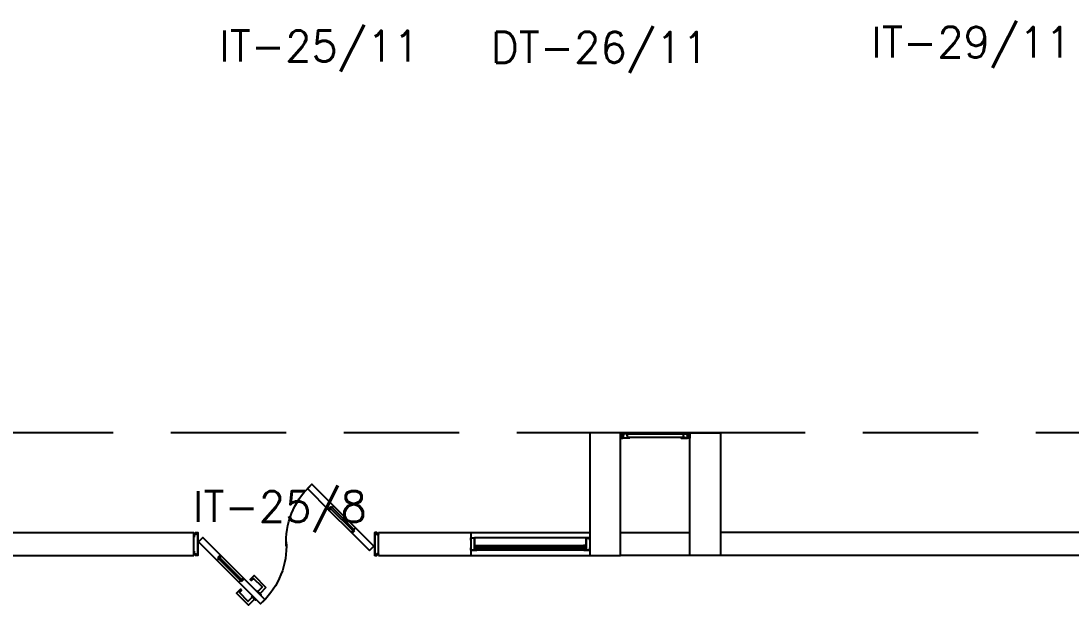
# Model space of a CAD drawing. Header units: millimetres. Extents: x 2128 to 2646, y 1972 to 2207.
# Drawn here: x 2282.91 to 2289.74, y 2135.52 to 2139.32 of the extents above; entities that cross this region are included whole.
import ezdxf

# ---------------------------------------------------------------- set-up
doc = ezdxf.new("R2010")
doc.units = ezdxf.units.MM
doc.linetypes.add('DASHED2', pattern=[0.375, 0.25, -0.125])
doc.linetypes.add('HIDDEN', pattern=[0.375, 0.25, -0.125])
for name, color, linetype in [('AR-ALV', 2, 'Continuous'), ('AR-ESQ', 1, 'Continuous'), ('AR-ESTC', 3, 'Continuous'), ('AR-PEITORIL', 1, 'Continuous'), ('AR-PORTA', 1, 'Continuous'), ('AR-PROJ', 1, 'HIDDEN'), ('DT-ESQ-BAGUETE-C', 1, 'Continuous'), ('DT-ESQ-BAGUETE-V', 1, 'Continuous'), ('DT-ESQ-CHAPA DOBRADA-V', 1, 'Continuous'), ('DT-ESQ-MARCO-V', 1, 'Continuous'), ('DT-ESQ-PERFIL CADEIRA-C', 2, 'Continuous'), ('DT-ESQ-PERFIL CADEIRA-V', 2, 'Continuous'), ('DT-ESQ-PERFIL U-C', 2, 'Continuous'), ('DT-ESQ-VENEZIANA-C', 1, 'Continuous'), ('DT-ESQ-VENEZIANA-V', 1, 'Continuous'), ('DT-ESQ-VIDRO-C', 2, 'Continuous'), ('DT-TXTMOD', 1, 'Continuous'), ('ENDEREÇO', 2, 'Continuous'), ('maçaneta', 1, 'Continuous'), ('mov', 1, 'Continuous'), ('PM-PERFIL U-C', 2, 'Continuous'), ('PM-VIDRO', 2, 'Continuous'), ('pm1', 2, 'Continuous'), ('pm2', 2, 'Continuous')]:
    doc.layers.add(name, color=color, linetype=linetype)
doc.styles.add('S10', font='simplex.shx', dxfattribs={"height": 0.1})
doc.styles.add('UNB1-100', font='simplex.shx', dxfattribs={"height": 0.2})

# ---------------------------------------------------------------- blocks, each defined once
blk = doc.blocks.new('EF01-P')
at = {"layer": 'DT-ESQ-BAGUETE-C', "ltscale": 0.1}
for points in [[(0.0015, 0.035), (0.015, 0.035), (0.015, 0.0335), (0.0015, 0.0335), (0.0015, 0.005), (0.015, 0.005), (0.015, 0.0035), (0.0015, 0.0035, -0.414214), (0, 0.005), (0, 0.0335, -0.414214)], [(0.4485, 0.035), (0.435, 0.035), (0.435, 0.0335), (0.4485, 0.0335), (0.4485, 0.005), (0.435, 0.005), (0.435, 0.0035), (0.4485, 0.0035, 0.414214), (0.45, 0.005), (0.45, 0.0335, 0.414214)]]:
    blk.add_lwpolyline(points, format="xyb", close=True, dxfattribs=at)
at = {"layer": 'DT-ESQ-PERFIL CADEIRA-C', "ltscale": 0.1}
for points in [[(0.01, 0.0015), (0.01, 0.003), (0.0015, 0.003, 1), (0.0015, 0), (0.015, 0, 0.414214), (0.0165, 0.0015), (0.0165, 0.0335), (0.043, 0.0335)], [(0.043, 0.0065), (0.018, 0.0065), (0.018, 0.0165), (0.0165, 0.0165), (0.0165, 0.0065, 0.414214), (0.018, 0.005), (0.043, 0.005), (0.0565, 0.005, 1), (0.0565, 0.008), (0.043, 0.008), (0.043, 0.02), (0.043, 0.032), (0.0565, 0.032, 1), (0.0565, 0.035), (0.043, 0.035), (0.0165, 0.035, 0.414214), (0.015, 0.0335), (0.015, 0.0015), (0.0015, 0.0015)], [(0.0415, 0.02), (0.0415, 0.032, -0.414214), (0.043, 0.0335), (0.0565, 0.0335)], [(0.0415, 0.02), (0.0415, 0.008, 0.414214), (0.043, 0.0065), (0.0565, 0.0065)], [(0.407, 0.0065), (0.432, 0.0065), (0.432, 0.0165), (0.4335, 0.0165), (0.4335, 0.0065, -0.414214), (0.432, 0.005), (0.407, 0.005), (0.3935, 0.005, -1), (0.3935, 0.008), (0.407, 0.008), (0.407, 0.02), (0.407, 0.032), (0.3935, 0.032, -1), (0.3935, 0.035), (0.407, 0.035), (0.4335, 0.035, -0.414214), (0.435, 0.0335), (0.435, 0.0015), (0.4485, 0.0015)], [(0.4085, 0.02), (0.4085, 0.032, 0.414214), (0.407, 0.0335), (0.3935, 0.0335)], [(0.4085, 0.02), (0.4085, 0.008, -0.414214), (0.407, 0.0065), (0.3935, 0.0065)], [(0.44, 0.0015), (0.44, 0.003), (0.4485, 0.003, -1), (0.4485, 0), (0.435, 0, -0.414214), (0.4335, 0.0015), (0.4335, 0.0335), (0.407, 0.0335)]]:
    blk.add_lwpolyline(points, format="xyb", dxfattribs=at)
at = {"layer": 'DT-ESQ-PERFIL CADEIRA-V', "ltscale": 0.1}
blk.add_line((0.015, 0), (0.435, 0), dxfattribs=at)
at = {"layer": 'DT-ESQ-VENEZIANA-C', "ltscale": 0.1}
for p, q in [((0.043, 0.0105), (0.407, 0.0105)), ((0.043, 0.009), (0.407, 0.009))]:
    blk.add_line(p, q, dxfattribs=at)
at = {"layer": 'DT-ESQ-VENEZIANA-V', "ltscale": 0.1}
blk.add_line((0.043, 0.031), (0.407, 0.031), dxfattribs=at)
blk = doc.blocks.new('EF04A-P')
at = {"layer": 'DT-ESQ-BAGUETE-C', "ltscale": 0.1}
for points in [[(0.039, -0.05), (0.0255, -0.05), (0.0255, -0.0485), (0.039, -0.0485), (0.039, -0.0365), (0.0255, -0.0365), (0.0255, -0.035), (0.039, -0.035, -0.414214), (0.0405, -0.0365), (0.0405, -0.0485, -0.414214)], [(0.736, -0.05), (0.7495, -0.05), (0.7495, -0.0485), (0.736, -0.0485), (0.736, -0.0365), (0.7495, -0.0365), (0.7495, -0.035), (0.736, -0.035, 0.414214), (0.7345, -0.0365), (0.7345, -0.0485, 0.414214)]]:
    blk.add_lwpolyline(points, format="xyb", close=True, dxfattribs=at)
at = {"layer": 'DT-ESQ-BAGUETE-V', "ltscale": 0.1}
blk.add_line((0.736, -0.05), (0.039, -0.05), dxfattribs=at)
at = {"layer": 'DT-ESQ-CHAPA DOBRADA-V', "ltscale": 0.1}
blk.add_line((0.735, -0.067), (0.04, -0.067), dxfattribs=at)
at = {"layer": 'DT-ESQ-MARCO-V', "ltscale": 0.1}
for p, q in [((0.0235, -0.035), (0.7515, -0.035)), ((0.0235, -0.115), (0.7515, -0.115))]:
    blk.add_line(p, q, dxfattribs=at)
at = {"layer": 'DT-ESQ-PERFIL U-C', "ltscale": 0.1}
for points in [[(0.025, -0.0655), (0.025, -0.0655, 0.414214), (0.0235, -0.067), (0.0235, -0.1135), (0.0015, -0.1135), (0.0015, -0.1), (0, -0.1), (0, -0.1135, 0.414214), (0.0015, -0.115), (0.0235, -0.115, 0.414214), (0.025, -0.1135), (0.025, -0.067), (0.04, -0.067, 1), (0.04, -0.064), (0.025, -0.064), (0.025, -0.0365, 0.414214), (0.0235, -0.035), (0.0015, -0.035, 0.414214), (0, -0.0365), (0, -0.05), (0.0015, -0.05), (0.0015, -0.0365), (0.0235, -0.0365), (0.0235, -0.064, 0.414214), (0.025, -0.0655), (0.04, -0.0655)], [(0.75, -0.0655), (0.75, -0.0655, -0.414214), (0.7515, -0.067), (0.7515, -0.1135), (0.7735, -0.1135), (0.7735, -0.1), (0.775, -0.1), (0.775, -0.1135, -0.414214), (0.7735, -0.115), (0.7515, -0.115, -0.414214), (0.75, -0.1135), (0.75, -0.067), (0.735, -0.067, -1), (0.735, -0.064), (0.75, -0.064), (0.75, -0.0365, -0.414214), (0.7515, -0.035), (0.7735, -0.035, -0.414214), (0.775, -0.0365), (0.775, -0.05), (0.7735, -0.05), (0.7735, -0.0365), (0.7515, -0.0365), (0.7515, -0.064, -0.414214), (0.75, -0.0655), (0.735, -0.0655)]]:
    blk.add_lwpolyline(points, format="xyb", dxfattribs=at)
at = {"layer": 'DT-ESQ-VIDRO-C', "ltscale": 0.1}
blk.add_lwpolyline([(0.027, -0.062), (0.027, -0.052), (0.748, -0.052), (0.748, -0.062)], close=True, dxfattribs=at)
at = {"layer": 'DT-TXTMOD', "ltscale": 0.1, "style": 'S10', "flags": 3}
blk.add_attdef('EF04A', (0.05, 0), '', height=0.1, dxfattribs=at)
blk = doc.blocks.new('PM7B')
at = {"layer": 'maçaneta'}
for points in [[(0.7317, -0.2081), (0.7706, -0.247), (0.7848, -0.2329), (0.7576, -0.2056, -0.414214), (0.7576, -0.2035), (0.8131, -0.148), (0.8272, -0.1622), (0.8343, -0.1551), (0.8095, -0.1303)], [(0.806, -0.2824), (0.8449, -0.3213), (0.9227, -0.2435), (0.8979, -0.2187), (0.8908, -0.2258), (0.905, -0.2399), (0.8495, -0.2954, -0.414214), (0.8474, -0.2954), (0.8201, -0.2682)], [(0.8449, -0.3213), (0.806, -0.2824), (0.8201, -0.2682), (0.8474, -0.2954, 0.414214), (0.8495, -0.2954), (0.905, -0.2399), (0.8908, -0.2258), (0.8979, -0.2187), (0.9227, -0.2435)]]:
    blk.add_lwpolyline(points, format="xyb", close=True, dxfattribs=at)
for points in [[(0.7918, -0.2258), (0.7636, -0.2541), (0.7671, -0.2576), (0.7954, -0.2293)], [(0.7918, -0.2258), (0.7636, -0.2541), (0.7671, -0.2576), (0.7954, -0.2293)], [(0.8272, -0.2612), (0.7989, -0.2894), (0.7954, -0.2859), (0.8237, -0.2576)], [(0.8272, -0.2612), (0.7989, -0.2894), (0.7954, -0.2859), (0.8237, -0.2576)]]:
    blk.add_lwpolyline(points, close=True, dxfattribs=at)
at = {"layer": 'mov'}
for centre, start, end in [((0.0994, 0.0888), 356.80287, 46.39924), ((1.1006, 0.0612), 176.80287, 226.39924)]:
    blk.add_arc(centre, 0.5014, start, end, dxfattribs=at)
at = {"layer": 'PM-PERFIL U-C'}
for p, q in [((0, 0.12), (0, 0.1385)), ((0.0015, 0.14), (0.01, 0.14)), ((0.0105, 0.138), (0.002, 0.138)), ((0.002, 0.138), (0.002, 0.12)), ((0.01, 0.14), (0.01, 0.1485)), ((0.0115, 0.15), (0.0235, 0.15)), ((0.023, 0.148), (0.012, 0.148)), ((0.012, 0.148), (0.012, 0.1395)), ((0.023, 0.148), (0.023, 0.002)), ((0.025, 0.1485), (0.025, 0.0015)), ((1.175, 0.1485), (1.175, 0.0015)), ((1.1885, 0.15), (1.1765, 0.15)), ((1.177, 0.148), (1.188, 0.148)), ((1.177, 0.148), (1.177, 0.002)), ((1.188, 0.148), (1.188, 0.1395)), ((1.1895, 0.138), (1.198, 0.138)), ((1.19, 0.14), (1.19, 0.1485)), ((1.1985, 0.14), (1.19, 0.14)), ((1.198, 0.138), (1.198, 0.12)), ((1.2, 0.12), (1.2, 0.1385)), ((0.002, 0.12), (0, 0.12)), ((1.198, 0.12), (1.2, 0.12)), ((0, 0.0115), (0, 0.03)), ((0, 0.03), (0.002, 0.03)), ((0.01, 0.01), (0.0015, 0.01)), ((0.002, 0.03), (0.002, 0.012)), ((0.002, 0.012), (0.0105, 0.012)), ((0.01, 0.0015), (0.01, 0.01)), ((0.0235, 0), (0.0115, 0)), ((0.012, 0.0105), (0.012, 0.002)), ((0.012, 0.002), (0.023, 0.002)), ((1.1765, 0), (1.1885, 0)), ((1.188, 0.002), (1.177, 0.002)), ((1.188, 0.0105), (1.188, 0.002)), ((1.198, 0.012), (1.1895, 0.012)), ((1.19, 0.01), (1.1985, 0.01)), ((1.19, 0.0015), (1.19, 0.01)), ((1.198, 0.03), (1.198, 0.012)), ((1.2, 0.03), (1.198, 0.03)), ((1.2, 0.0115), (1.2, 0.03))]:
    blk.add_line(p, q, dxfattribs=at)
for centre, start, end in [((0.0015, 0.1385), 90, 180), ((0.0115, 0.1485), 90, 180), ((0.0105, 0.1395), 270, 0), ((0.0235, 0.1485), 0, 90), ((1.1765, 0.1485), 90, 180), ((1.1895, 0.1395), 180, 270), ((1.1885, 0.1485), 0, 90), ((1.1985, 0.1385), 0, 90), ((0.0015, 0.0115), 180, 270), ((0.0115, 0.0015), 180, 270), ((0.0105, 0.0105), 0, 90), ((0.0235, 0.0015), 269.93864, 0), ((1.1765, 0.0015), 180, 270.06136), ((1.1895, 0.0105), 90, 180), ((1.1885, 0.0015), 270, 0), ((1.1985, 0.0115), 270, 0)]:
    blk.add_arc(centre, 0.0015, start, end, dxfattribs=at)
at = {"layer": 'PM-VIDRO'}
for p, q in [((0.1607, 0.1707), (0.3021, 0.3122)), ((0.3092, 0.3051), (0.1677, 0.1637)), ((0.8908, -0.1551), (1.0323, -0.0137)), ((1.0393, -0.0207), (0.8979, -0.1622))]:
    blk.add_line(p, q, dxfattribs=at)
at = {"layer": 'pm1'}
for p, q in [((0.3021, 0.3122), (0.2915, 0.3228)), ((0.3021, 0.3122), (0.3092, 0.3192)), ((0.3268, 0.3016), (0.3092, 0.3192)), ((0.3162, 0.3122), (0.3092, 0.3051)), ((0.3198, 0.2945), (0.3092, 0.3051)), ((0.3268, 0.3016), (0.3198, 0.2945)), ((0.0296, 0.0609), (0.1501, 0.1813)), ((0.1783, 0.1531), (0.0579, 0.0326)), ((0.1501, 0.1813), (0.1607, 0.1707)), ((0.1536, 0.1637), (0.1607, 0.1707)), ((0.1713, 0.146), (0.1536, 0.1637)), ((0.1677, 0.1637), (0.1607, 0.1566)), ((0.1677, 0.1637), (0.1783, 0.1531)), ((0.1783, 0.1531), (0.1713, 0.146)), ((0.0579, 0.0326), (0.0296, 0.0609)), ((1.0217, -0.0031), (1.0287, 0.004)), ((1.0287, 0.004), (1.0464, -0.0137)), ((1.0323, -0.0137), (1.0393, -0.0066)), ((1.0464, -0.0137), (1.0393, -0.0207)), ((0.8732, -0.1516), (0.8802, -0.1445)), ((0.8732, -0.1516), (0.8908, -0.1692)), ((0.8802, -0.1445), (0.8908, -0.1551)), ((0.8838, -0.1622), (0.8908, -0.1551)), ((0.8979, -0.1622), (0.8908, -0.1692)), ((0.8979, -0.1622), (0.9085, -0.1728))]:
    blk.add_line(p, q, dxfattribs=at)
for points in [[(0.2915, 0.3228), (0.4329, 0.4642), (0.4612, 0.4359), (0.3198, 0.2945)], [(1.0323, -0.0137), (1.0217, -0.0031), (1.1421, 0.1174), (1.1704, 0.0891), (1.0499, -0.0313), (1.0393, -0.0207)], [(0.9085, -0.1728), (0.7671, -0.3142), (0.7388, -0.2859), (0.8732, -0.1516)]]:
    blk.add_lwpolyline(points, dxfattribs=at)
at = {"layer": 'pm2', "color": 1}
for p, q in [((0.1501, 0.1813), (0.2915, 0.3228)), ((0.3198, 0.2945), (0.1783, 0.1531)), ((0.8802, -0.1445), (1.0217, -0.0031)), ((1.0499, -0.0313), (0.9085, -0.1728))]:
    blk.add_line(p, q, dxfattribs=at)

msp = doc.modelspace()

# ---------------------------------------------------------------- linework, layer by layer
at = {"layer": 'AR-ALV'}
for p, q in [((2282.2365, 2135.9901), (2284.0365, 2135.9901)), ((2284.0365, 2135.8401), (2284.0365, 2135.9901)), ((2285.2365, 2135.8401), (2285.2365, 2135.9901)), ((2285.2365, 2135.9901), (2285.8365, 2135.9901)), ((2285.8365, 2135.9901), (2285.8365, 2135.8401)), ((2286.8115, 2135.9901), (2287.2615, 2135.9901)), ((2292.6115, 2135.9901), (2287.4615, 2135.9901)), ((2282.2365, 2135.8401), (2284.0365, 2135.8401)), ((2285.2365, 2135.8401), (2285.8365, 2135.8401)), ((2287.2615, 2135.8401), (2286.8115, 2135.8401)), ((2291.7615, 2135.8401), (2287.4615, 2135.8401))]:
    msp.add_line(p, q, dxfattribs=at)
at = {"layer": 'AR-ESTC'}
for p, q in [((2286.8115, 2136.6401), (2286.6115, 2136.6401)), ((2286.6115, 2136.6401), (2286.6115, 2135.8401)), ((2286.8115, 2135.8401), (2286.8115, 2136.6401)), ((2287.2615, 2136.6401), (2287.4615, 2136.6401)), ((2287.2615, 2135.8401), (2287.2615, 2136.6401)), ((2287.4615, 2136.6401), (2287.4615, 2135.8401)), ((2286.6115, 2135.8401), (2286.8115, 2135.8401)), ((2287.4615, 2135.8401), (2287.2615, 2135.8401))]:
    msp.add_line(p, q, dxfattribs=at)
at = {"layer": 'AR-PEITORIL'}
for p, q in [((2285.8365, 2135.9901), (2286.6115, 2135.9901)), ((2285.8365, 2135.8401), (2286.6115, 2135.8401))]:
    msp.add_line(p, q, dxfattribs=at)
at = {"layer": 'AR-PROJ', "ltscale": 3}
msp.add_line((2299.2615, 2136.6401), (2262.8115, 2136.6401), dxfattribs=at)

# ---------------------------------------------------------------- block references
at = {"layer": 'AR-ESQ', "linetype": 'DASHED2', "rotation": 180}
msp.add_blockref('EF01-P', (2287.2615, 2136.6401), dxfattribs=at)
at = {"layer": 'AR-ESQ', "rotation": 180}
msp.add_blockref('EF04A-P', (2286.6115, 2135.8401), dxfattribs=at)
at = {"layer": 'AR-PORTA', "xscale": -1}
msp.add_blockref('PM7B', (2285.2365, 2135.8401), dxfattribs=at)

# ---------------------------------------------------------------- texts
at = {"layer": 'ENDEREÇO', "style": 'UNB1-100'}
for s, p in [('IT-25/11', (2284.201, 2139.0561)), ('IT-29/11', (2288.4421, 2139.0807)), ('DT-26/11', (2285.9684, 2139.0473)), ('IT-25/8', (2284.0296, 2136.0592))]:
    msp.add_text(s, height=0.2, dxfattribs=at).set_placement(p)

doc.saveas('drawing.dxf')
